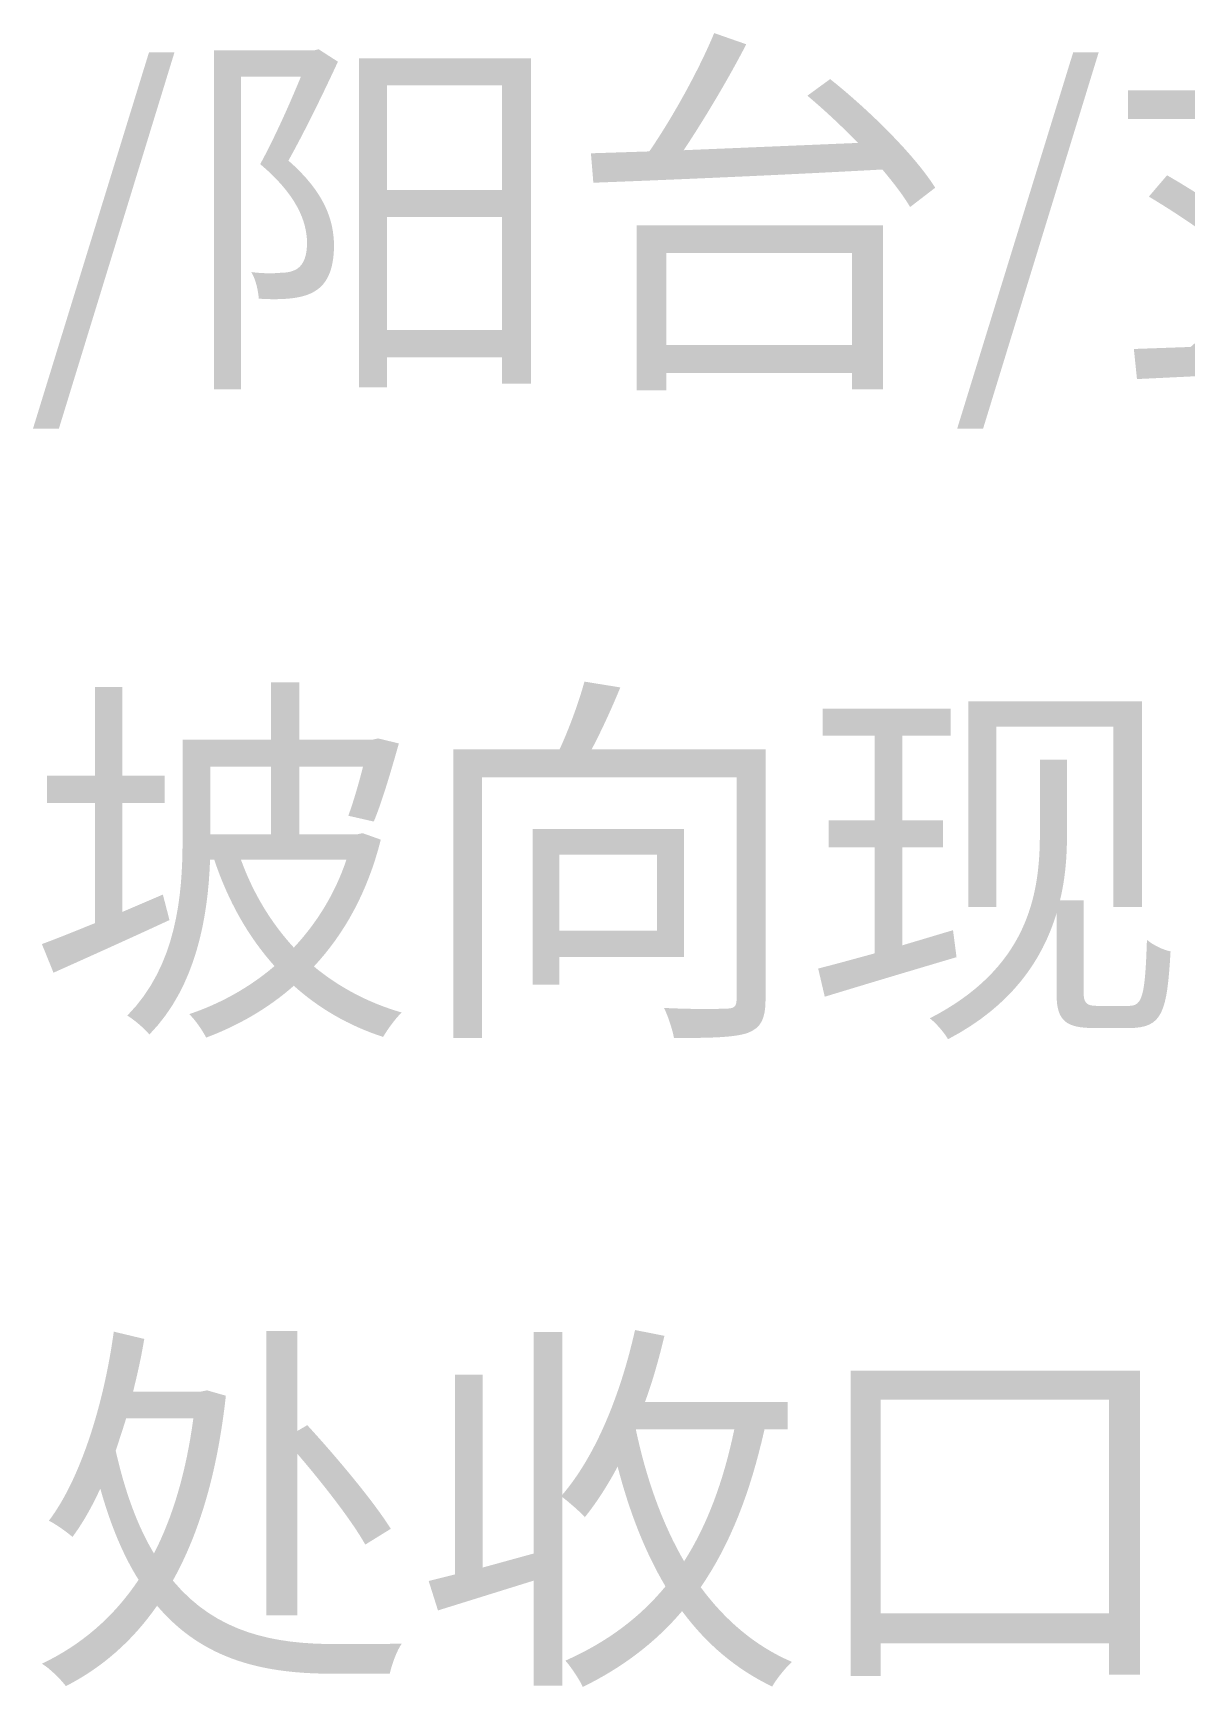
# Model space of a CAD drawing. Header units: millimetres. Extents: x -4600 to 229000, y -4300 to 19460.
# Drawn here: x 138776 to 139632, y 12971 to 14197 of the extents above; entities that cross this region are included whole.
import ezdxf

# ---------------------------------------------------------------- set-up
doc = ezdxf.new("R2010")
doc.units = ezdxf.units.MM
doc.header["$LTSCALE"] = 100
doc.layers.add('R2-LEGEND', color=7, linetype='Continuous', lineweight=18)

# ---------------------------------------------------------------- blocks, each defined once
blk = doc.blocks.new('A04_SHEET')
at = {"layer": 'R2-LEGEND'}
h = blk.add_hatch(color=256, dxfattribs=at)
edge = h.paths.add_edge_path()
edge.add_line((19189.8, 14107.7), (19191.6, 14085.9))
edge.add_spline(control_points=[(19191.6, 14085.9), (19244.6, 14087.9), (19327.4, 14091.4), (19405.9, 14095.7)], knot_values=[0, 0, 0, 0, 1, 1, 1, 1], degree=3, periodic=0)
edge.add_spline(control_points=[(19405.9, 14095.7), (19414.4, 14085.6), (19421.6, 14076.2), (19426.5, 14067.9)], knot_values=[0, 0, 0, 0, 1, 1, 1, 1], degree=3, periodic=0)
edge.add_line((19426.5, 14067.9), (19445.1, 14082.2))
edge.add_spline(control_points=[(19445.1, 14082.2), (19430.2, 14106), (19396.4, 14139.5), (19367.2, 14162.7)], knot_values=[0, 0, 0, 0, 1, 1, 1, 1], degree=3, periodic=0)
edge.add_line((19367.2, 14162.7), (19350.3, 14150.4))
edge.add_spline(control_points=[(19350.3, 14150.4), (19362.6, 14140.1), (19375.8, 14127.8), (19387.8, 14115.4)], knot_values=[0, 0, 0, 0, 1, 1, 1, 1], degree=3, periodic=0)
edge.add_line((19387.8, 14115.4), (19258.6, 14110))
edge.add_spline(control_points=[(19258.6, 14110), (19274.4, 14133.8), (19291.8, 14163), (19305, 14188.5)], knot_values=[0, 0, 0, 0, 1, 1, 1, 1], degree=3, periodic=0)
edge.add_line((19305, 14188.5), (19281.2, 14196.8))
edge.add_spline(control_points=[(19281.2, 14196.8), (19270.1, 14169.9), (19250.6, 14134.6), (19233.1, 14109.1)], knot_values=[0, 0, 0, 0, 1, 1, 1, 1], degree=3, periodic=0)
edge.add_line((19233.1, 14109.1), (19189.8, 14107.7))
h = blk.add_hatch(color=256, dxfattribs=at)
edge = h.paths.add_edge_path()
edge.add_spline(control_points=[(19603.5, 14075.6), (19631.6, 14059), (19666, 14034.4), (19687.5, 14015.2)], knot_values=[0, 0, 0, 0, 1, 1, 1, 1], degree=3, periodic=0)
edge.add_spline(control_points=[(19687.5, 14015.2), (19669.4, 13996.3), (19651.1, 13978.8), (19634.5, 13964.2)], knot_values=[0, 0, 0, 0, 1, 1, 1, 1], degree=3, periodic=0)
edge.add_line((19634.5, 13964.2), (19592.4, 13962.7))
edge.add_line((19592.4, 13962.7), (19594.7, 13940.4))
edge.add_spline(control_points=[(19594.7, 13940.4), (19649.4, 13943), (19731, 13947), (19808.9, 13951.6)], knot_values=[0, 0, 0, 0, 1, 1, 1, 1], degree=3, periodic=0)
edge.add_spline(control_points=[(19808.9, 13951.6), (19814.4, 13943.5), (19819.3, 13936.4), (19823, 13929.8)], knot_values=[0, 0, 0, 0, 1, 1, 1, 1], degree=3, periodic=0)
edge.add_line((19823, 13929.8), (19842.8, 13942.7))
edge.add_spline(control_points=[(19842.8, 13942.7), (19828.1, 13967.3), (19797.2, 14004), (19768.6, 14031.2)], knot_values=[0, 0, 0, 0, 1, 1, 1, 1], degree=3, periodic=0)
edge.add_line((19768.6, 14031.2), (19749.9, 14020.3))
edge.add_spline(control_points=[(19749.9, 14020.3), (19764.5, 14006), (19780.3, 13988.2), (19794.1, 13971)], knot_values=[0, 0, 0, 0, 1, 1, 1, 1], degree=3, periodic=0)
edge.add_line((19794.1, 13971), (19664, 13965.3))
edge.add_spline(control_points=[(19664, 13965.3), (19705.8, 14003.4), (19755.1, 14055.6), (19790.6, 14100)], knot_values=[0, 0, 0, 0, 1, 1, 1, 1], degree=3, periodic=0)
edge.add_line((19790.6, 14100), (19769.7, 14110.9))
edge.add_spline(control_points=[(19769.7, 14110.9), (19751.7, 14086.5), (19728.2, 14058.4), (19703.2, 14031.8)], knot_values=[0, 0, 0, 0, 1, 1, 1, 1], degree=3, periodic=0)
edge.add_spline(control_points=[(19703.2, 14031.8), (19692.1, 14041.8), (19676.6, 14053.3), (19660.3, 14064.2)], knot_values=[0, 0, 0, 0, 1, 1, 1, 1], degree=3, periodic=0)
edge.add_spline(control_points=[(19660.3, 14064.2), (19678, 14082.5), (19698.9, 14109.1), (19715, 14131.5)], knot_values=[0, 0, 0, 0, 1, 1, 1, 1], degree=3, periodic=0)
edge.add_line((19715, 14131.5), (19711, 14133.2))
edge.add_line((19711, 14133.2), (19840.2, 14133.2))
edge.add_line((19840.2, 14133.2), (19840.2, 14154.4))
edge.add_line((19840.2, 14154.4), (19724.7, 14154.4))
edge.add_line((19724.7, 14154.4), (19724.7, 14196.2))
edge.add_line((19724.7, 14196.2), (19702.4, 14196.2))
edge.add_line((19702.4, 14196.2), (19702.4, 14154.4))
edge.add_line((19702.4, 14154.4), (19588.1, 14154.4))
edge.add_line((19588.1, 14154.4), (19588.1, 14133.2))
edge.add_line((19588.1, 14133.2), (19688, 14133.2))
edge.add_spline(control_points=[(19688, 14133.2), (19676, 14114.3), (19659.1, 14091.7), (19643.9, 14075)], knot_values=[0, 0, 0, 0, 1, 1, 1, 1], degree=3, periodic=0)
edge.add_spline(control_points=[(19643.9, 14075), (19634.8, 14080.8), (19625.6, 14086.5), (19617, 14091.4)], knot_values=[0, 0, 0, 0, 1, 1, 1, 1], degree=3, periodic=0)
edge.add_line((19617, 14091.4), (19603.5, 14075.6))
for points in [[(18776.1, 13903.7), (18795.3, 13903.7), (18881, 14182.5), (18862.1, 14182.5), (18776.1, 13903.7)], [(19461.4, 13903.7), (19480.6, 13903.7), (19566.3, 14182.5), (19547.4, 14182.5), (19461.4, 13903.7)]]:
    blk.add_hatch(color=256, dxfattribs=at).paths.add_polyline_path(points)
h = blk.add_hatch(color=256, dxfattribs=at)
edge = h.paths.add_edge_path()
edge.add_line((18910.2, 14183.9), (18910.2, 13932.7))
edge.add_line((18910.2, 13932.7), (18930.3, 13932.7))
edge.add_line((18930.3, 13932.7), (18930.3, 14164.4))
edge.add_line((18930.3, 14164.4), (18974.7, 14164.4))
edge.add_spline(control_points=[(18974.7, 14164.4), (18966.7, 14144.9), (18955.5, 14119.7), (18944.6, 14099.7)], knot_values=[0, 0, 0, 0, 1, 1, 1, 1], degree=3, periodic=0)
edge.add_spline(control_points=[(18944.6, 14099.7), (18971.5, 14077), (18979, 14057.6), (18979.3, 14041.8)], knot_values=[0, 0, 0, 0, 1, 1, 1, 1], degree=3, periodic=0)
edge.add_spline(control_points=[(18979.3, 14041.8), (18979.3, 14032.6), (18977.3, 14025.5), (18971.8, 14022)], knot_values=[0, 0, 0, 0, 1, 1, 1, 1], degree=3, periodic=0)
edge.add_spline(control_points=[(18971.8, 14022), (18968.4, 14020), (18964.4, 14019.2), (18960.1, 14019.2)], knot_values=[0, 0, 0, 0, 1, 1, 1, 1], degree=3, periodic=0)
edge.add_spline(control_points=[(18960.1, 14019.2), (18954.1, 14018.6), (18946.3, 14018.6), (18938, 14019.7)], knot_values=[0, 0, 0, 0, 1, 1, 1, 1], degree=3, periodic=0)
edge.add_spline(control_points=[(18938, 14019.7), (18941.4, 14014), (18943.2, 14005.4), (18943.5, 14000)], knot_values=[0, 0, 0, 0, 1, 1, 1, 1], degree=3, periodic=0)
edge.add_spline(control_points=[(18943.5, 14000), (18951.8, 13999.4), (18960.9, 13999.4), (18968.1, 14000.3), (18975, 14001.1), (18981, 14002.8), (18985.9, 14006), (18995.3, 14012), (18999.3, 14023.8), (18999.3, 14039.8)], knot_values=[0, 0, 0, 0, 1, 1, 1, 2, 2, 2, 3, 3, 3, 3], degree=3, periodic=0)
edge.add_spline(control_points=[(18999.3, 14039.8), (18999, 14057.9), (18992.7, 14078.5), (18965.5, 14102.3)], knot_values=[0, 0, 0, 0, 1, 1, 1, 1], degree=3, periodic=0)
edge.add_spline(control_points=[(18965.5, 14102.3), (18977.8, 14124.3), (18991.3, 14152.1), (19002.2, 14175.6)], knot_values=[0, 0, 0, 0, 1, 1, 1, 1], degree=3, periodic=0)
edge.add_line((19002.2, 14175.6), (18987.9, 14184.8))
edge.add_line((18987.9, 14184.8), (18984.4, 14183.9))
edge.add_line((18984.4, 14183.9), (18910.2, 14183.9))
h = blk.add_hatch(color=256, dxfattribs=at)
h.paths.add_polyline_path([(19017.9, 14178.2), (19017.9, 13934.4), (19038.6, 13934.4), (19038.6, 13956.4), (19123.9, 13956.4), (19123.9, 13937), (19145.4, 13937), (19145.4, 14178.2), (19017.9, 14178.2)])
h.paths.add_polyline_path([(19038.6, 13976.8), (19038.6, 14060.4), (19123.9, 14060.4), (19123.9, 13976.8), (19038.6, 13976.8)], flags=0)
h.paths.add_polyline_path([(19038.6, 14080.5), (19038.6, 14158.1), (19123.9, 14158.1), (19123.9, 14080.5), (19038.6, 14080.5)], flags=0)
h = blk.add_hatch(color=256, dxfattribs=at)
h.paths.add_polyline_path([(19223.6, 14054.4), (19223.6, 13932.1), (19245.7, 13932.1), (19245.7, 13945), (19383.5, 13945), (19383.5, 13932.7), (19406.4, 13932.7), (19406.4, 14054.4), (19223.6, 14054.4)])
h.paths.add_polyline_path([(19245.7, 13965.6), (19245.7, 14033.8), (19383.5, 14033.8), (19383.5, 13965.6), (19245.7, 13965.6)], flags=0)
h = blk.add_hatch(color=256, dxfattribs=at)
edge = h.paths.add_edge_path()
edge.add_line((18887, 13673.3), (18887, 13598.8))
edge.add_spline(control_points=[(18887, 13598.8), (18887, 13558.4), (18882.7, 13505.7), (18846, 13468.7)], knot_values=[0, 0, 0, 0, 1, 1, 1, 1], degree=3, periodic=0)
edge.add_spline(control_points=[(18846, 13468.7), (18850.6, 13466.1), (18858.9, 13459), (18862.4, 13454.7)], knot_values=[0, 0, 0, 0, 1, 1, 1, 1], degree=3, periodic=0)
edge.add_spline(control_points=[(18862.4, 13454.7), (18897.3, 13490.2), (18905.9, 13542.3), (18907.4, 13584.2)], knot_values=[0, 0, 0, 0, 1, 1, 1, 1], degree=3, periodic=0)
edge.add_line((18907.4, 13584.2), (18910.5, 13584.2))
edge.add_spline(control_points=[(18910.5, 13584.2), (18920.8, 13553.5), (18935.7, 13527.1), (18955.2, 13505.4)], knot_values=[0, 0, 0, 0, 1, 1, 1, 1], degree=3, periodic=0)
edge.add_spline(control_points=[(18955.2, 13505.4), (18936.3, 13489.3), (18914.5, 13477.3), (18891.9, 13469.8)], knot_values=[0, 0, 0, 0, 1, 1, 1, 1], degree=3, periodic=0)
edge.add_spline(control_points=[(18891.9, 13469.8), (18896.5, 13465.5), (18901.9, 13457.5), (18904.5, 13452.4)], knot_values=[0, 0, 0, 0, 1, 1, 1, 1], degree=3, periodic=0)
edge.add_spline(control_points=[(18904.5, 13452.4), (18928, 13461.2), (18950.3, 13473.9), (18969.5, 13490.8)], knot_values=[0, 0, 0, 0, 1, 1, 1, 1], degree=3, periodic=0)
edge.add_spline(control_points=[(18969.5, 13490.8), (18988.1, 13474.1), (19010.2, 13461.2), (19035.7, 13452.9)], knot_values=[0, 0, 0, 0, 1, 1, 1, 1], degree=3, periodic=0)
edge.add_spline(control_points=[(19035.7, 13452.9), (19038.9, 13458.4), (19044.9, 13466.7), (19049.5, 13471)], knot_values=[0, 0, 0, 0, 1, 1, 1, 1], degree=3, periodic=0)
edge.add_spline(control_points=[(19049.5, 13471), (19024.5, 13478.2), (19002.8, 13489.9), (18984.4, 13505.1)], knot_values=[0, 0, 0, 0, 1, 1, 1, 1], degree=3, periodic=0)
edge.add_spline(control_points=[(18984.4, 13505.1), (19006.8, 13529.1), (19024.2, 13560.1), (19034, 13599.1)], knot_values=[0, 0, 0, 0, 1, 1, 1, 1], degree=3, periodic=0)
edge.add_line((19034, 13599.1), (19020.5, 13603.9))
edge.add_line((19020.5, 13603.9), (19016.8, 13603.1))
edge.add_line((19016.8, 13603.1), (18973.5, 13603.1))
edge.add_line((18973.5, 13603.1), (18973.5, 13653.2))
edge.add_line((18973.5, 13653.2), (19020.8, 13653.2))
edge.add_spline(control_points=[(19020.8, 13653.2), (19017.4, 13639.7), (19013.4, 13626.3), (19009.9, 13616.8)], knot_values=[0, 0, 0, 0, 1, 1, 1, 1], degree=3, periodic=0)
edge.add_line((19009.9, 13616.8), (19028.8, 13612.5))
edge.add_spline(control_points=[(19028.8, 13612.5), (19034.8, 13626.8), (19041.7, 13650.3), (19047.4, 13670.4)], knot_values=[0, 0, 0, 0, 1, 1, 1, 1], degree=3, periodic=0)
edge.add_line((19047.4, 13670.4), (19032, 13674.1))
edge.add_line((19032, 13674.1), (19028.3, 13673.3))
edge.add_line((19028.3, 13673.3), (18973.5, 13673.3))
edge.add_line((18973.5, 13673.3), (18973.5, 13715.7))
edge.add_line((18973.5, 13715.7), (18952.6, 13715.7))
edge.add_line((18952.6, 13715.7), (18952.6, 13673.3))
edge.add_line((18952.6, 13673.3), (18887, 13673.3))
edge = h.paths.add_edge_path(flags=0)
edge.add_spline(control_points=[(19008.5, 13584.2), (18999.9, 13558.7), (18986.4, 13537.2), (18969.5, 13519.1)], knot_values=[0, 0, 0, 0, 1, 1, 1, 1], degree=3, periodic=0)
edge.add_spline(control_points=[(18969.5, 13519.1), (18952.6, 13537.5), (18939.4, 13559.2), (18930.3, 13584.2)], knot_values=[0, 0, 0, 0, 1, 1, 1, 1], degree=3, periodic=0)
edge.add_line((18930.3, 13584.2), (19008.5, 13584.2))
h.paths.add_polyline_path([(18952.6, 13653.2), (18952.6, 13603.1), (18907.6, 13603.1), (18907.6, 13653.2), (18952.6, 13653.2)], flags=0)
h = blk.add_hatch(color=256, dxfattribs=at)
edge = h.paths.add_edge_path()
edge.add_spline(control_points=[(19185, 13716.2), (19181, 13701.6), (19173.8, 13681.6), (19166.6, 13666.1)], knot_values=[0, 0, 0, 0, 1, 1, 1, 1], degree=3, periodic=0)
edge.add_line((19166.6, 13666.1), (19087.8, 13666.1))
edge.add_line((19087.8, 13666.1), (19087.8, 13452.1))
edge.add_line((19087.8, 13452.1), (19109, 13452.1))
edge.add_line((19109, 13452.1), (19109, 13645.2))
edge.add_line((19109, 13645.2), (19297.8, 13645.2))
edge.add_line((19297.8, 13645.2), (19297.8, 13480.7))
edge.add_spline(control_points=[(19297.8, 13480.7), (19297.8, 13475.6), (19296.1, 13473.9), (19290.4, 13473.9)], knot_values=[0, 0, 0, 0, 1, 1, 1, 1], degree=3, periodic=0)
edge.add_spline(control_points=[(19290.4, 13473.9), (19284.4, 13473.6), (19264.6, 13473.3), (19244, 13474.4)], knot_values=[0, 0, 0, 0, 1, 1, 1, 1], degree=3, periodic=0)
edge.add_spline(control_points=[(19244, 13474.4), (19247.1, 13468.1), (19250.3, 13458.1), (19251.4, 13452.1)], knot_values=[0, 0, 0, 0, 1, 1, 1, 1], degree=3, periodic=0)
edge.add_spline(control_points=[(19251.4, 13452.1), (19277.8, 13452.1), (19295.6, 13452.4), (19305.9, 13455.8)], knot_values=[0, 0, 0, 0, 1, 1, 1, 1], degree=3, periodic=0)
edge.add_spline(control_points=[(19305.9, 13455.8), (19315.9, 13459.5), (19319.3, 13466.4), (19319.3, 13480.7)], knot_values=[0, 0, 0, 0, 1, 1, 1, 1], degree=3, periodic=0)
edge.add_line((19319.3, 13480.7), (19319.3, 13666.1))
edge.add_line((19319.3, 13666.1), (19190.4, 13666.1))
edge.add_spline(control_points=[(19190.4, 13666.1), (19197.6, 13679.8), (19205.3, 13696.5), (19211.6, 13711.9)], knot_values=[0, 0, 0, 0, 1, 1, 1, 1], degree=3, periodic=0)
edge.add_line((19211.6, 13711.9), (19185, 13716.2))
h.paths.add_polyline_path([(19146.6, 13607.1), (19146.6, 13491.6), (19166.3, 13491.6), (19166.3, 13512.2), (19258.9, 13512.2), (19258.9, 13607.1), (19146.6, 13607.1)], flags=0)
h.paths.add_polyline_path([(19166.3, 13587.9), (19238.8, 13587.9), (19238.8, 13531.7), (19166.3, 13531.7), (19166.3, 13587.9)], flags=0)
h = blk.add_hatch(color=256, dxfattribs=at)
edge = h.paths.add_edge_path()
edge.add_line((18782.7, 13521.7), (18791.3, 13500.5))
edge.add_spline(control_points=[(18791.3, 13500.5), (18815.7, 13511.4), (18847.5, 13525.7), (18877.3, 13539.5)], knot_values=[0, 0, 0, 0, 1, 1, 1, 1], degree=3, periodic=0)
edge.add_line((18877.3, 13539.5), (18872.4, 13558.4))
edge.add_line((18872.4, 13558.4), (18842.3, 13545.5))
edge.add_line((18842.3, 13545.5), (18842.3, 13626.3))
edge.add_line((18842.3, 13626.3), (18873.8, 13626.3))
edge.add_line((18873.8, 13626.3), (18873.8, 13646.6))
edge.add_line((18873.8, 13646.6), (18842.3, 13646.6))
edge.add_line((18842.3, 13646.6), (18842.3, 13712.2))
edge.add_line((18842.3, 13712.2), (18822, 13712.2))
edge.add_line((18822, 13712.2), (18822, 13646.6))
edge.add_line((18822, 13646.6), (18786.5, 13646.6))
edge.add_line((18786.5, 13646.6), (18786.5, 13626.3))
edge.add_line((18786.5, 13626.3), (18822, 13626.3))
edge.add_line((18822, 13626.3), (18822, 13537.2))
edge.add_spline(control_points=[(18822, 13537.2), (18807.1, 13531.2), (18793.6, 13525.7), (18782.7, 13521.7)], knot_values=[0, 0, 0, 0, 1, 1, 1, 1], degree=3, periodic=0)
h = blk.add_hatch(color=256, dxfattribs=at)
edge = h.paths.add_edge_path()
edge.add_line((19358.3, 13503.6), (19363.2, 13482.7))
edge.add_spline(control_points=[(19363.2, 13482.7), (19390.4, 13491), (19426.8, 13501.9), (19460.9, 13512)], knot_values=[0, 0, 0, 0, 1, 1, 1, 1], degree=3, periodic=0)
edge.add_line((19460.9, 13512), (19458.3, 13532))
edge.add_line((19458.3, 13532), (19420.8, 13520.8))
edge.add_line((19420.8, 13520.8), (19420.8, 13593.3))
edge.add_line((19420.8, 13593.3), (19450.8, 13593.3))
edge.add_line((19450.8, 13593.3), (19450.8, 13613.4))
edge.add_line((19450.8, 13613.4), (19420.8, 13613.4))
edge.add_line((19420.8, 13613.4), (19420.8, 13676.1))
edge.add_line((19420.8, 13676.1), (19456.6, 13676.1))
edge.add_line((19456.6, 13676.1), (19456.6, 13696.2))
edge.add_line((19456.6, 13696.2), (19361.7, 13696.2))
edge.add_line((19361.7, 13696.2), (19361.7, 13676.1))
edge.add_line((19361.7, 13676.1), (19400.1, 13676.1))
edge.add_line((19400.1, 13676.1), (19400.1, 13613.4))
edge.add_line((19400.1, 13613.4), (19366, 13613.4))
edge.add_line((19366, 13613.4), (19366, 13593.3))
edge.add_line((19366, 13593.3), (19400.1, 13593.3))
edge.add_line((19400.1, 13593.3), (19400.1, 13514.8))
edge.add_spline(control_points=[(19400.1, 13514.8), (19384.4, 13510.5), (19370, 13506.5), (19358.3, 13503.6)], knot_values=[0, 0, 0, 0, 1, 1, 1, 1], degree=3, periodic=0)
h = blk.add_hatch(color=256, dxfattribs=at)
edge = h.paths.add_edge_path()
edge.add_line((19522.7, 13658.4), (19522.7, 13603.1))
edge.add_spline(control_points=[(19522.7, 13603.1), (19522.7, 13558.1), (19513.6, 13503.9), (19441.1, 13466.7)], knot_values=[0, 0, 0, 0, 1, 1, 1, 1], degree=3, periodic=0)
edge.add_spline(control_points=[(19441.1, 13466.7), (19445.4, 13463.5), (19452.3, 13455.5), (19454.6, 13451.2)], knot_values=[0, 0, 0, 0, 1, 1, 1, 1], degree=3, periodic=0)
edge.add_spline(control_points=[(19454.6, 13451.2), (19502.1, 13476.1), (19524.7, 13510.2), (19535.1, 13544.6)], knot_values=[0, 0, 0, 0, 1, 1, 1, 1], degree=3, periodic=0)
edge.add_line((19535.1, 13544.6), (19535.1, 13484.2))
edge.add_spline(control_points=[(19535.1, 13484.2), (19535.1, 13464.7), (19542.5, 13459.5), (19562.6, 13459.5)], knot_values=[0, 0, 0, 0, 1, 1, 1, 1], degree=3, periodic=0)
edge.add_line((19562.6, 13459.5), (19588.9, 13459.5))
edge.add_spline(control_points=[(19588.9, 13459.5), (19613.6, 13459.5), (19617, 13471), (19619.6, 13516.3)], knot_values=[0, 0, 0, 0, 1, 1, 1, 1], degree=3, periodic=0)
edge.add_spline(control_points=[(19619.6, 13516.3), (19614.1, 13517.4), (19607.3, 13520.6), (19602.1, 13524.8)], knot_values=[0, 0, 0, 0, 1, 1, 1, 1], degree=3, periodic=0)
edge.add_spline(control_points=[(19602.1, 13524.8), (19600.7, 13483.9), (19598.9, 13475.9), (19588.9, 13475.9)], knot_values=[0, 0, 0, 0, 1, 1, 1, 1], degree=3, periodic=0)
edge.add_line((19588.9, 13475.9), (19565.4, 13475.9))
edge.add_spline(control_points=[(19565.4, 13475.9), (19557.4, 13475.9), (19555.1, 13477.9), (19555.1, 13486.2)], knot_values=[0, 0, 0, 0, 1, 1, 1, 1], degree=3, periodic=0)
edge.add_line((19555.1, 13486.2), (19555.1, 13554.1))
edge.add_line((19555.1, 13554.1), (19537.6, 13554.1))
edge.add_spline(control_points=[(19537.6, 13554.1), (19541.7, 13570.7), (19542.8, 13587.3), (19542.8, 13602.5)], knot_values=[0, 0, 0, 0, 1, 1, 1, 1], degree=3, periodic=0)
edge.add_line((19542.8, 13602.5), (19542.8, 13658.4))
edge.add_line((19542.8, 13658.4), (19522.7, 13658.4))
h.paths.add_polyline_path([(19469.7, 13701.6), (19469.7, 13549.2), (19490.4, 13549.2), (19490.4, 13682.7), (19577.2, 13682.7), (19577.2, 13549.2), (19598.4, 13549.2), (19598.4, 13701.6), (19469.7, 13701.6)], flags=0)
h = blk.add_hatch(color=256, dxfattribs=at)
edge = h.paths.add_edge_path()
edge.add_spline(control_points=[(18836, 13234.5), (18828.3, 13178.4), (18810.5, 13124.2), (18787.9, 13094.4)], knot_values=[0, 0, 0, 0, 1, 1, 1, 1], degree=3, periodic=0)
edge.add_spline(control_points=[(18787.9, 13094.4), (18793.6, 13091.5), (18801.4, 13085.8), (18805.4, 13082.4)], knot_values=[0, 0, 0, 0, 1, 1, 1, 1], degree=3, periodic=0)
edge.add_spline(control_points=[(18805.4, 13082.4), (18812.8, 13092.4), (18819.7, 13104.4), (18826, 13118.2)], knot_values=[0, 0, 0, 0, 1, 1, 1, 1], degree=3, periodic=0)
edge.add_spline(control_points=[(18826, 13118.2), (18833.7, 13090.7), (18843.2, 13068.3), (18854.4, 13050.6)], knot_values=[0, 0, 0, 0, 1, 1, 1, 1], degree=3, periodic=0)
edge.add_spline(control_points=[(18854.4, 13050.6), (18835.4, 13022.2), (18811.4, 13002.2), (18782.7, 12988.4)], knot_values=[0, 0, 0, 0, 1, 1, 1, 1], degree=3, periodic=0)
edge.add_spline(control_points=[(18782.7, 12988.4), (18788.2, 12985.3), (18796.8, 12976.7), (18800.5, 12971.8)], knot_values=[0, 0, 0, 0, 1, 1, 1, 1], degree=3, periodic=0)
edge.add_spline(control_points=[(18800.5, 12971.8), (18826.8, 12985.3), (18849.5, 13004.7), (18868.1, 13031.4)], knot_values=[0, 0, 0, 0, 1, 1, 1, 1], degree=3, periodic=0)
edge.add_spline(control_points=[(18868.1, 13031.4), (18903.1, 12990.1), (18949.2, 12981), (18998.5, 12981)], knot_values=[0, 0, 0, 0, 1, 1, 1, 1], degree=3, periodic=0)
edge.add_line((18998.5, 12981), (19040.6, 12981))
edge.add_spline(control_points=[(19040.6, 12981), (19042, 12987.3), (19045.7, 12997.9), (19049.5, 13003.3)], knot_values=[0, 0, 0, 0, 1, 1, 1, 1], degree=3, periodic=0)
edge.add_spline(control_points=[(19049.5, 13003.3), (19038.3, 13003), (19008.5, 13003), (18999.6, 13003), (18955.5, 13003), (18912.2, 13011), (18879.8, 13050)], knot_values=[0, 0, 0, 0, 1, 1, 1, 2, 2, 2, 2], degree=3, periodic=0)
edge.add_spline(control_points=[(18879.8, 13050), (18899.3, 13085), (18912.8, 13129.7), (18919.1, 13187)], knot_values=[0, 0, 0, 0, 1, 1, 1, 1], degree=3, periodic=0)
edge.add_line((18919.1, 13187), (18905.1, 13191))
edge.add_line((18905.1, 13191), (18900.8, 13190.1))
edge.add_line((18900.8, 13190.1), (18850.3, 13190.1))
edge.add_spline(control_points=[(18850.3, 13190.1), (18853.5, 13202.7), (18856.4, 13215.9), (18858.6, 13229.1)], knot_values=[0, 0, 0, 0, 1, 1, 1, 1], degree=3, periodic=0)
edge.add_line((18858.6, 13229.1), (18836, 13234.5))
edge = h.paths.add_edge_path(flags=0)
edge.add_line((18949.2, 13235.1), (18949.2, 13024.2))
edge.add_line((18949.2, 13024.2), (18972.1, 13024.2))
edge.add_line((18972.1, 13024.2), (18972.1, 13144))
edge.add_spline(control_points=[(18972.1, 13144), (18991.6, 13121.3), (19012.5, 13094.4), (19022.5, 13076.7)], knot_values=[0, 0, 0, 0, 1, 1, 1, 1], degree=3, periodic=0)
edge.add_line((19022.5, 13076.7), (19041.4, 13088.4))
edge.add_spline(control_points=[(19041.4, 13088.4), (19028.5, 13109), (19001.3, 13141.4), (18979.5, 13165.2)], knot_values=[0, 0, 0, 0, 1, 1, 1, 1], degree=3, periodic=0)
edge.add_line((18979.5, 13165.2), (18972.1, 13160.9))
edge.add_line((18972.1, 13160.9), (18972.1, 13235.1))
edge.add_line((18972.1, 13235.1), (18949.2, 13235.1))
edge = h.paths.add_edge_path(flags=0)
edge.add_spline(control_points=[(18895, 13170.3), (18889.6, 13129.9), (18879.6, 13097), (18865.8, 13070.1)], knot_values=[0, 0, 0, 0, 1, 1, 1, 1], degree=3, periodic=0)
edge.add_spline(control_points=[(18865.8, 13070.1), (18854.1, 13089.5), (18844.6, 13114.5), (18837.4, 13146.3)], knot_values=[0, 0, 0, 0, 1, 1, 1, 1], degree=3, periodic=0)
edge.add_spline(control_points=[(18837.4, 13146.3), (18840, 13154), (18842.6, 13162), (18845.2, 13170.3)], knot_values=[0, 0, 0, 0, 1, 1, 1, 1], degree=3, periodic=0)
edge.add_line((18845.2, 13170.3), (18895, 13170.3))
h = blk.add_hatch(color=256, dxfattribs=at)
edge = h.paths.add_edge_path()
edge.add_spline(control_points=[(19222.5, 13235.7), (19211.9, 13188.4), (19193.6, 13142.8), (19168.6, 13113.6)], knot_values=[0, 0, 0, 0, 1, 1, 1, 1], degree=3, periodic=0)
edge.add_line((19168.6, 13113.6), (19168.6, 13234.2))
edge.add_line((19168.6, 13234.2), (19147.4, 13234.2))
edge.add_line((19147.4, 13234.2), (19147.4, 13070.1))
edge.add_line((19147.4, 13070.1), (19109.6, 13059.7))
edge.add_line((19109.6, 13059.7), (19109.6, 13202.7))
edge.add_line((19109.6, 13202.7), (19089, 13202.7))
edge.add_line((19089, 13202.7), (19089, 13054.6))
edge.add_line((19089, 13054.6), (19069.5, 13049.7))
edge.add_line((19069.5, 13049.7), (19076.4, 13027.9))
edge.add_line((19076.4, 13027.9), (19147.4, 13050))
edge.add_line((19147.4, 13050), (19147.4, 12972.1))
edge.add_line((19147.4, 12972.1), (19168.6, 12972.1))
edge.add_line((19168.6, 12972.1), (19168.6, 13111.9))
edge.add_spline(control_points=[(19168.6, 13111.9), (19173.8, 13107.9), (19182.1, 13100.7), (19185.3, 13097)], knot_values=[0, 0, 0, 0, 1, 1, 1, 1], degree=3, periodic=0)
edge.add_spline(control_points=[(19185.3, 13097), (19193.8, 13107.6), (19202.2, 13120.5), (19209.6, 13134.5)], knot_values=[0, 0, 0, 0, 1, 1, 1, 1], degree=3, periodic=0)
edge.add_spline(control_points=[(19209.6, 13134.5), (19218.2, 13101.3), (19229.9, 13071.2), (19245.1, 13045.7)], knot_values=[0, 0, 0, 0, 1, 1, 1, 1], degree=3, periodic=0)
edge.add_spline(control_points=[(19245.1, 13045.7), (19225.9, 13022.5), (19201.9, 13004.5), (19170.9, 12990.7)], knot_values=[0, 0, 0, 0, 1, 1, 1, 1], degree=3, periodic=0)
edge.add_spline(control_points=[(19170.9, 12990.7), (19175.2, 12985.8), (19181.5, 12976.4), (19183.8, 12971.2)], knot_values=[0, 0, 0, 0, 1, 1, 1, 1], degree=3, periodic=0)
edge.add_spline(control_points=[(19183.8, 12971.2), (19213.6, 12985.8), (19238, 13004.5), (19257.4, 13027.4)], knot_values=[0, 0, 0, 0, 1, 1, 1, 1], degree=3, periodic=0)
edge.add_spline(control_points=[(19257.4, 13027.4), (19275.2, 13003.3), (19297.3, 12984.4), (19324.2, 12971.5)], knot_values=[0, 0, 0, 0, 1, 1, 1, 1], degree=3, periodic=0)
edge.add_spline(control_points=[(19324.2, 12971.5), (19327.4, 12977.2), (19334.2, 12985.5), (19338.8, 12989.8)], knot_values=[0, 0, 0, 0, 1, 1, 1, 1], degree=3, periodic=0)
edge.add_spline(control_points=[(19338.8, 12989.8), (19311.3, 13001.6), (19289.2, 13020.8), (19271.2, 13045.1)], knot_values=[0, 0, 0, 0, 1, 1, 1, 1], degree=3, periodic=0)
edge.add_spline(control_points=[(19271.2, 13045.1), (19293, 13076.7), (19307.9, 13115), (19318.5, 13162)], knot_values=[0, 0, 0, 0, 1, 1, 1, 1], degree=3, periodic=0)
edge.add_line((19318.5, 13162), (19335.7, 13162))
edge.add_line((19335.7, 13162), (19335.7, 13182.4))
edge.add_line((19335.7, 13182.4), (19229.9, 13182.4))
edge.add_spline(control_points=[(19229.9, 13182.4), (19235.7, 13198.1), (19240.3, 13214.7), (19244.3, 13231.4)], knot_values=[0, 0, 0, 0, 1, 1, 1, 1], degree=3, periodic=0)
edge.add_line((19244.3, 13231.4), (19222.5, 13235.7))
edge = h.paths.add_edge_path(flags=0)
edge.add_spline(control_points=[(19296.1, 13162), (19288.1, 13123.6), (19276.1, 13091.3), (19258.9, 13064.3)], knot_values=[0, 0, 0, 0, 1, 1, 1, 1], degree=3, periodic=0)
edge.add_spline(control_points=[(19258.9, 13064.3), (19242.6, 13092.4), (19230.8, 13125.6), (19223.1, 13162)], knot_values=[0, 0, 0, 0, 1, 1, 1, 1], degree=3, periodic=0)
edge.add_line((19223.1, 13162), (19296.1, 13162))
h = blk.add_hatch(color=256, dxfattribs=at)
h.paths.add_polyline_path([(19382.4, 13205.6), (19382.4, 12979.2), (19404.7, 12979.2), (19404.7, 13003.6), (19574, 13003.6), (19574, 12980.4), (19596.9, 12980.4), (19596.9, 13205.6), (19382.4, 13205.6)])
h.paths.add_polyline_path([(19404.7, 13025.7), (19404.7, 13184.1), (19574, 13184.1), (19574, 13025.7), (19404.7, 13025.7)], flags=0)

msp = doc.modelspace()

# ---------------------------------------------------------------- block references
msp.add_blockref('A04_SHEET', (120000, 0))

doc.saveas('drawing.dxf')
